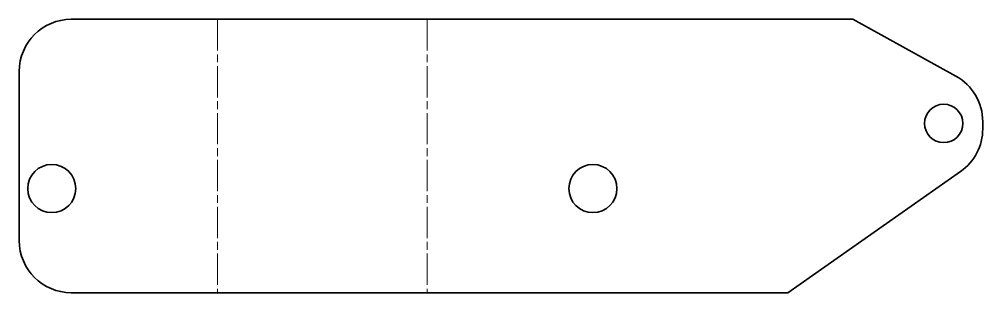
# Model space of a CAD drawing. Header units: inches. Extents: x 0 to 74.1, y 0 to 21.
import ezdxf

# ---------------------------------------------------------------- set-up
doc = ezdxf.new("R2010")
doc.units = ezdxf.units.IN
doc.header["$MEASUREMENT"] = 0
doc.linetypes.add('Chain', pattern=[13.68, 9.12, -1.14, 2.28, -1.14])
doc.layers.add('SIMUMAK Bend Centerline (ISO)', color=7, linetype='Chain', lineweight=9)
doc.layers.add('SIMUMAK Visible (ISO)', color=7, linetype='Continuous', lineweight=35)

# ---------------------------------------------------------------- blocks, each defined once
blk = doc.blocks.new('P-BTC-05-MANA01_Sheet_P-BTC-05-MANA01 (desplegada)')
at = {"layer": 'SIMUMAK Bend Centerline (ISO)', "ltscale": 0.263158}
for p, q in [((-21.812, 10.5), (-21.812, -10.5)), ((-5.688, 10.5), (-5.688, -10.5))]:
    blk.add_line(p, q, dxfattribs=at)
at = {"layer": 'SIMUMAK Visible (ISO)'}
for p, q in [((-33.074, 10.5), (27.074, 10.5)), ((35.002, 6.14), (27.074, 10.5)), ((-37.074, -6.5), (-37.074, 6.5)), ((37.074, 2.635), (37.074, 2.083)), ((22.074, -10.5), (35.368, -1.194)), ((22.074, -10.5), (-33.074, -10.5))]:
    blk.add_line(p, q, dxfattribs=at)
for centre, radius in [((34.074, 2.5), 1.475), ((-34.574, -2.5), 1.85), ((7.074, -2.5), 1.85)]:
    blk.add_circle(centre, radius, dxfattribs=at)
at = {"layer": 'SIMUMAK Visible (ISO)', "extrusion": (0, 0, -1)}
for centre, start, end in [((33.074, 6.5), 0, 90), ((-33.074, 2.635), 118.81079, 180), ((-33.074, 2.083), 180, 235.00798), ((33.074, -6.5), 270, 360)]:
    blk.add_arc(centre, 4, start, end, dxfattribs=at)

msp = doc.modelspace()

# ---------------------------------------------------------------- block references
msp.add_blockref('P-BTC-05-MANA01_Sheet_P-BTC-05-MANA01 (desplegada)', (37.074, 10.5))

doc.saveas('drawing.dxf')
